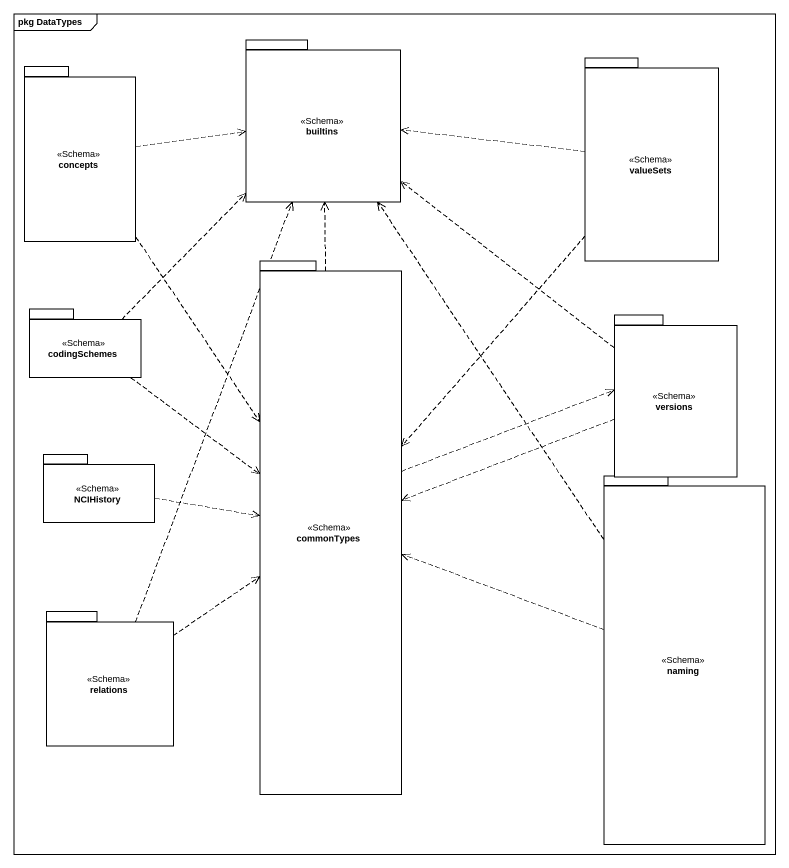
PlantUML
@startuml
mainframe pkg DataTypes
package concepts <<Schema>> {
}
package builtins <<Schema>> {
}
package valueSets <<Schema>> {
}
package commonTypes <<Schema>> {
}
package codingSchemes <<Schema>> {
}
package versions <<Schema>> {
}
package NCIHistory <<Schema>> {
}
package naming <<Schema>> {
}
package relations <<Schema>> {
}
concepts .right.> builtins
concepts ..> commonTypes
valueSets .left.> builtins
valueSets ..> commonTypes
commonTypes .up.> builtins
commonTypes .right.> versions
codingSchemes .up.> builtins
codingSchemes ..> commonTypes
versions .up.> builtins
versions .left.> commonTypes
NCIHistory .right.> commonTypes
naming .up.> builtins
naming .left.> commonTypes
relations .up.> builtins
relations .up.> commonTypes
@enduml
